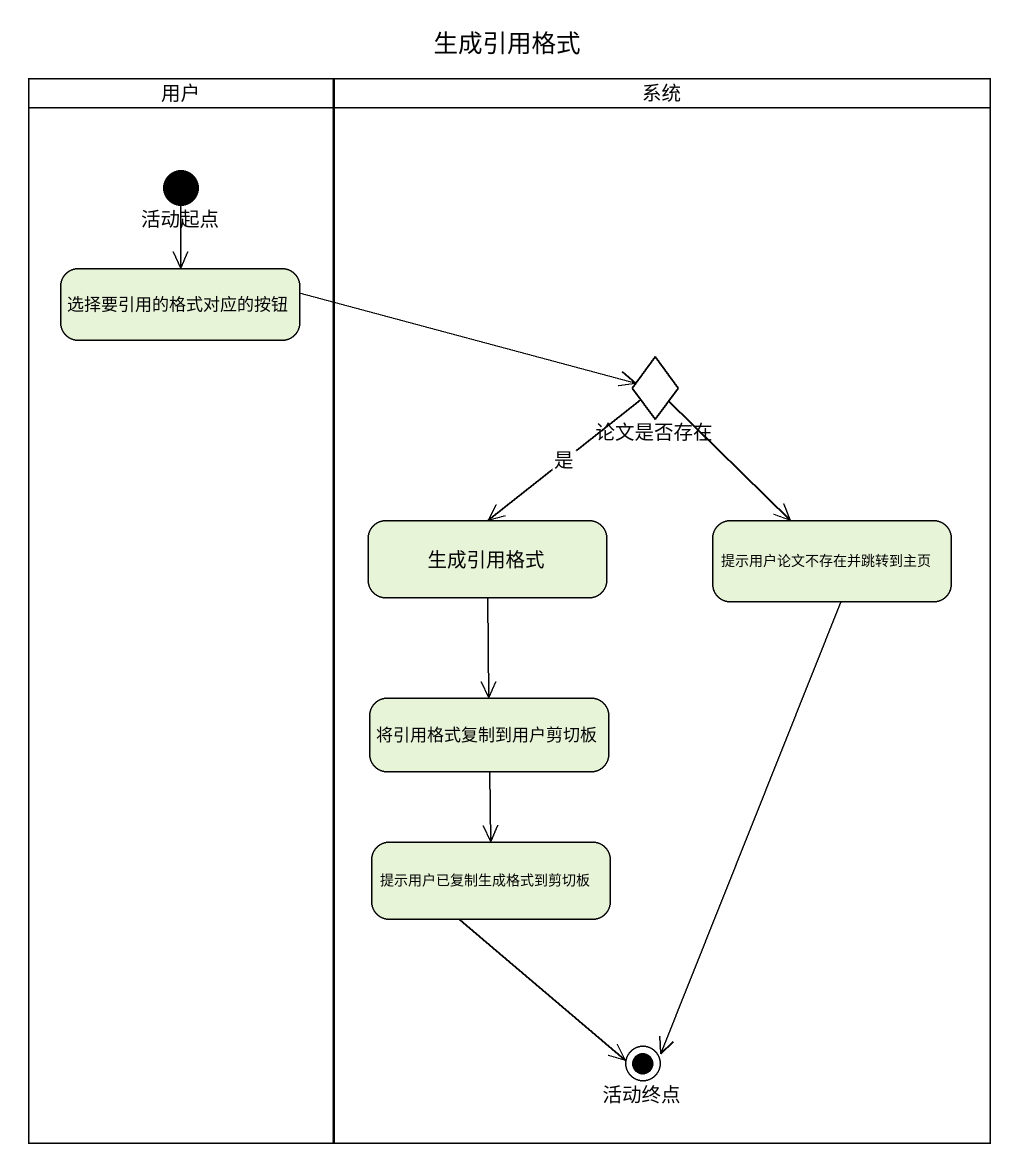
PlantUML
@startuml
title 生成引用格式
hide empty description
state 用户 <<partition>> {
  state 活动起点 <<start>>
  state 选择要引用的格式对应的按钮
}
state 系统 <<partition>> {
  state 论文是否存在 <<choice>>
  state 生成引用格式
  state 提示用户论文不存在并跳转到主页
  state 将引用格式复制到用户剪切板
  state 提示用户已复制生成格式到剪切板
  state 活动终点 <<end>>
}
活动起点 --> 选择要引用的格式对应的按钮
选择要引用的格式对应的按钮 -right-> 论文是否存在
论文是否存在 --> 生成引用格式 : 是
论文是否存在 --> 提示用户论文不存在并跳转到主页
生成引用格式 --> 将引用格式复制到用户剪切板
提示用户论文不存在并跳转到主页 --> 活动终点
将引用格式复制到用户剪切板 --> 提示用户已复制生成格式到剪切板
提示用户已复制生成格式到剪切板 --> 活动终点
@enduml
